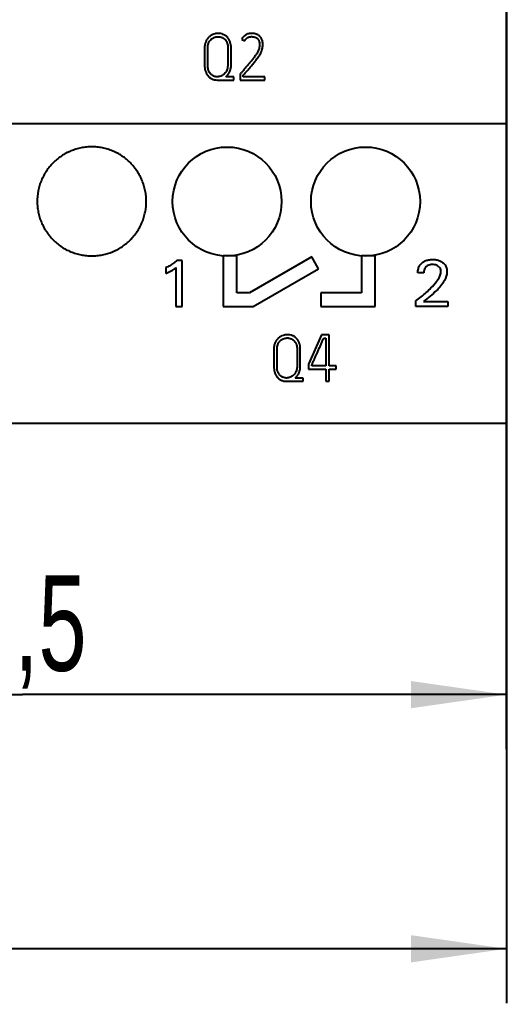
# Model space of a CAD drawing. Extents: x 0 to 420, y 0 to 297.
# Drawn here: x 127.36 to 145.22, y 119.38 to 155.46 of the extents above; entities that cross this region are included whole.
import ezdxf

# ---------------------------------------------------------------- set-up
doc = ezdxf.new("R2010")
doc.units = 0
doc.header["$LTSCALE"] = 23.1
for name, color, linetype in [('10000_FRONT', 7, 'CONTINUOUS'), ('10100_DIM_FRONT', 7, 'CONTINUOUS'), ('10500_FRONT_LABELING', 7, 'CONTINUOUS')]:
    doc.layers.add(name, color=color, linetype=linetype)
doc.styles.get("Standard").update_dxf_attribs({"font": 'txt', "width": 0.8})
doc.dimstyles.new('DIMSTYLE_1', dxfattribs={"dimtxt": 3.5, "dimasz": 3.5, "dimexe": 0.18, "dimexo": 0.0625, "dimgap": 0.09, "dimtad": 1, "dimtxsty": 'STANDARD', "dimcen": 0.09, "dimazin": 3, "dimtp": 0.05, "dimtm": 0.05, "dimtfac": 1, "dimtofl": 0, "dimtmove": 0, "dimatfit": 3, "dimtolj": 1})

# ---------------------------------------------------------------- blocks, each defined once
blk = doc.blocks.new('*D0')
at = {"layer": '10100_DIM_FRONT', "linetype": 'CONTINUOUS'}
for p, q in [((145.216, 146.129), (145.216, 119.377)), ((101.716, 145.192), (101.716, 119.377)), ((101.716, 121.377), (123.466, 121.377)), ((145.216, 121.377), (123.466, 121.377))]:
    blk.add_line(p, q, dxfattribs=at)
for points in [[(105.216, 121.877), (101.716, 121.377), (105.216, 120.877)], [(141.716, 120.877), (145.216, 121.377), (141.716, 121.877)]]:
    blk.add_solid(points, dxfattribs=at)
at = {"layer": '10100_DIM_FRONT', "linetype": 'CONTINUOUS', "width": 0.696429}
blk.add_text('43,5', height=3.5, dxfattribs=at).set_placement((119.432, 122.252))
blk = doc.blocks.new('*D1')
at = {"layer": '10100_DIM_FRONT', "linetype": 'CONTINUOUS'}
for p, q in [((109.715618, 185.641363), (109.715618, 128.698883)), ((145.215618, 185.641363), (145.215618, 128.698883)), ((109.715618, 130.698883), (127.465618, 130.698883)), ((145.215618, 130.698883), (127.465618, 130.698883))]:
    blk.add_line(p, q, dxfattribs=at)
for points in [[(113.215618, 131.198883), (109.715618, 130.698883), (113.215618, 130.198883)], [(141.715618, 130.198883), (145.215618, 130.698883), (141.715618, 131.198883)]]:
    blk.add_solid(points, dxfattribs=at)
at = {"layer": '10100_DIM_FRONT', "linetype": 'CONTINUOUS', "width": 0.678571}
blk.add_text('35,5', height=3.5, dxfattribs=at).set_placement((123.63496, 131.573883))

msp = doc.modelspace()

# ---------------------------------------------------------------- linework, layer by layer
at = {"layer": '10000_FRONT', "color": 7, "linetype": 'CONTINUOUS'}
for p, q in [((145.216, 230.642), (145.216, 140.642)), ((109.716, 151.642), (145.216, 151.642)), ((134.827, 146.788), (134.827, 144.934)), ((135.324, 146.788), (134.827, 146.788)), ((135.324, 145.435), (135.324, 146.788)), ((138.074, 146.753), (135.79, 145.435)), ((138.324, 146.319), (138.074, 146.753)), ((139.905, 146.794), (139.905, 145.434)), ((140.405, 146.794), (139.905, 146.794)), ((140.405, 144.934), (140.405, 146.794)), ((135.922, 144.934), (138.324, 146.319)), ((135.79, 145.435), (135.324, 145.435)), ((138.405, 145.434), (138.405, 144.934)), ((139.905, 145.434), (138.405, 145.434)), ((134.827, 144.934), (135.922, 144.934)), ((138.405, 144.934), (140.405, 144.934)), ((145.216, 140.642), (109.716, 140.642))]:
    msp.add_line(p, q, dxfattribs=at)
for centre in [(134.971, 148.785), (140.051, 148.785)]:
    msp.add_circle(centre, 2, dxfattribs=at)
for points, knots in [([(132.006, 148.792), (132.006, 148.858), (132.002, 148.923), (131.99, 149.053), (131.98, 149.117), (131.955, 149.245), (131.939, 149.308), (131.911, 149.402), (131.901, 149.433), (131.878, 149.495), (131.867, 149.526), (131.829, 149.616), (131.774, 149.734), (131.707, 149.846), (131.653, 149.927), (131.634, 149.954), (131.595, 150.007), (131.575, 150.033), (131.512, 150.109), (131.468, 150.158), (131.33, 150.297), (131.23, 150.379), (131.107, 150.462), (131.093, 150.471), (131.065, 150.489), (131.051, 150.497), (131.009, 150.523), (130.98, 150.539), (130.893, 150.586), (130.834, 150.614), (130.714, 150.664), (130.652, 150.686), (130.558, 150.715), (130.527, 150.724), (130.463, 150.74), (130.43, 150.747), (130.333, 150.766), (130.203, 150.786), (130.073, 150.792), (129.942, 150.792), (129.877, 150.789), (129.778, 150.78), (129.745, 150.776), (129.68, 150.766), (129.647, 150.76), (129.551, 150.741), (129.487, 150.725), (129.363, 150.687), (129.301, 150.665), (129.21, 150.628), (129.18, 150.614), (129.135, 150.593), (129.12, 150.586), (129.091, 150.571), (129.018, 150.533), (128.947, 150.491), (128.785, 150.382), (128.684, 150.299), (128.567, 150.182), (128.544, 150.158), (128.5, 150.11), (128.479, 150.085), (128.417, 150.009), (128.378, 149.957), (128.306, 149.849), (128.272, 149.793), (128.226, 149.706), (128.211, 149.677), (128.183, 149.617), (128.17, 149.587), (128.132, 149.496), (128.089, 149.374), (128.057, 149.247), (128.038, 149.152), (128.032, 149.12), (128.023, 149.055), (128.019, 149.022), (128.009, 148.924), (128.006, 148.858), (128.006, 148.792)], [0, 0, 0, 0, 0.03125, 0.03125, 0.0625, 0.0625, 0.09375, 0.09375, 0.109375, 0.109375, 0.125, 0.125, 0.15625, 0.1875, 0.1875, 0.203125, 0.203125, 0.21875, 0.21875, 0.25, 0.25, 0.3125, 0.3125, 0.320312, 0.320312, 0.328125, 0.328125, 0.34375, 0.34375, 0.375, 0.375, 0.40625, 0.40625, 0.421875, 0.421875, 0.4375, 0.4375, 0.46875, 0.5, 0.5, 0.53125, 0.53125, 0.546875, 0.546875, 0.5625, 0.5625, 0.59375, 0.59375, 0.625, 0.625, 0.640625, 0.640625, 0.648438, 0.648438, 0.65625, 0.6875, 0.6875, 0.75, 0.75, 0.765625, 0.765625, 0.78125, 0.78125, 0.8125, 0.8125, 0.84375, 0.84375, 0.859375, 0.859375, 0.875, 0.875, 0.90625, 0.9375, 0.9375, 0.953125, 0.953125, 0.96875, 0.96875, 1, 1, 1, 1]), ([(128.006, 148.792), (128.006, 148.727), (128.009, 148.661), (128.022, 148.532), (128.031, 148.468), (128.056, 148.34), (128.072, 148.277), (128.1, 148.183), (128.111, 148.152), (128.133, 148.09), (128.145, 148.059), (128.182, 147.969), (128.238, 147.851), (128.304, 147.739), (128.358, 147.658), (128.377, 147.631), (128.416, 147.578), (128.436, 147.552), (128.499, 147.476), (128.543, 147.427), (128.681, 147.288), (128.781, 147.205), (128.904, 147.123), (128.918, 147.114), (128.946, 147.096), (128.96, 147.087), (129.002, 147.062), (129.031, 147.046), (129.118, 146.999), (129.177, 146.971), (129.297, 146.921), (129.359, 146.899), (129.453, 146.87), (129.484, 146.861), (129.548, 146.845), (129.581, 146.838), (129.678, 146.818), (129.808, 146.799), (129.938, 146.792), (130.069, 146.792), (130.135, 146.795), (130.233, 146.805), (130.266, 146.809), (130.332, 146.819), (130.494, 146.847), (130.65, 146.894), (130.801, 146.957), (130.831, 146.971), (130.876, 146.992), (130.891, 146.999), (130.921, 147.014), (130.994, 147.052), (131.064, 147.094), (131.227, 147.203), (131.328, 147.286), (131.444, 147.403), (131.467, 147.426), (131.511, 147.475), (131.532, 147.5), (131.594, 147.576), (131.633, 147.628), (131.705, 147.736), (131.739, 147.792), (131.785, 147.879), (131.8, 147.908), (131.828, 147.968), (131.841, 147.998), (131.879, 148.088), (131.923, 148.211), (131.954, 148.337), (131.973, 148.433), (131.979, 148.465), (131.989, 148.53), (131.993, 148.563), (132.002, 148.661), (132.006, 148.726), (132.006, 148.792)], [0, 0, 0, 0, 0.03125, 0.03125, 0.0625, 0.0625, 0.09375, 0.09375, 0.109375, 0.109375, 0.125, 0.125, 0.15625, 0.1875, 0.1875, 0.203125, 0.203125, 0.21875, 0.21875, 0.25, 0.25, 0.3125, 0.3125, 0.320312, 0.320312, 0.328125, 0.328125, 0.34375, 0.34375, 0.375, 0.375, 0.40625, 0.40625, 0.421875, 0.421875, 0.4375, 0.4375, 0.46875, 0.5, 0.5, 0.53125, 0.53125, 0.546875, 0.546875, 0.5625, 0.625, 0.625, 0.640625, 0.640625, 0.648438, 0.648438, 0.65625, 0.6875, 0.6875, 0.75, 0.75, 0.765625, 0.765625, 0.78125, 0.78125, 0.8125, 0.8125, 0.84375, 0.84375, 0.859375, 0.859375, 0.875, 0.875, 0.90625, 0.9375, 0.9375, 0.953125, 0.953125, 0.96875, 0.96875, 1, 1, 1, 1])]:
    msp.add_open_spline(points, degree=3, knots=knots, dxfattribs=at)
at = {"layer": '10500_FRONT_LABELING', "color": 7, "linetype": 'CONTINUOUS'}
for p, q in [((134.146, 154.428), (134.146, 153.785)), ((134.264, 153.785), (134.264, 154.428)), ((134.997, 154.428), (134.997, 153.799)), ((135.117, 153.799), (135.117, 154.428)), ((135.511, 154.733), (135.617, 154.678)), ((135.221, 153.363), (134.928, 153.363)), ((135.221, 153.242), (135.221, 153.363)), ((135.461, 153.476), (135.447, 153.459)), ((135.447, 153.459), (135.447, 153.242)), ((135.565, 153.36), (135.565, 153.417)), ((136.353, 153.36), (135.565, 153.36)), ((136.353, 153.242), (136.353, 153.36)), ((134.608, 153.242), (135.221, 153.242)), ((135.447, 153.242), (136.353, 153.242)), ((133.321, 146.626), (133.128, 146.626)), ((133.321, 144.935), (133.321, 146.626)), ((132.721, 146.364), (132.721, 146.152)), ((133.093, 146.363), (133.093, 144.935)), ((142.191, 146.176), (141.971, 146.176)), ((141.901, 144.935), (141.901, 145.139)), ((142.178, 145.121), (143.073, 145.121)), ((143.073, 145.121), (143.073, 144.935)), ((133.093, 144.935), (133.321, 144.935)), ((143.073, 144.935), (141.901, 144.935)), ((138.437, 143.892), (137.961, 142.817)), ((138.718, 143.892), (138.437, 143.892)), ((138.515, 143.774), (138.598, 143.774)), ((138.598, 143.774), (138.598, 142.761)), ((138.718, 142.761), (138.718, 143.892)), ((136.686, 143.378), (136.686, 142.735)), ((136.804, 142.735), (136.804, 143.378)), ((137.537, 143.378), (137.537, 142.749)), ((137.657, 142.749), (137.657, 143.378)), ((137.961, 142.817), (137.961, 142.643)), ((137.961, 142.643), (138.598, 142.643)), ((138.079, 142.761), (138.079, 142.791)), ((138.598, 142.761), (138.079, 142.761)), ((138.598, 142.643), (138.598, 142.192)), ((138.968, 142.761), (138.718, 142.761)), ((138.718, 142.192), (138.718, 142.643)), ((138.718, 142.643), (138.968, 142.643)), ((138.968, 142.643), (138.968, 142.761)), ((137.148, 142.192), (137.761, 142.192)), ((137.761, 142.313), (137.468, 142.313)), ((137.761, 142.192), (137.761, 142.313)), ((138.598, 142.192), (138.718, 142.192))]:
    msp.add_line(p, q, dxfattribs=at)
for points, knots in [([(135.117, 154.428), (135.117, 154.495), (135.109, 154.561), (135.083, 154.64), (135.077, 154.656), (135.064, 154.686), (135.057, 154.701), (135.041, 154.73), (135.032, 154.744), (135.018, 154.765), (135.013, 154.772), (135.003, 154.785), (134.998, 154.791), (134.97, 154.823), (134.946, 154.846), (134.906, 154.875), (134.892, 154.884), (134.863, 154.901), (134.848, 154.908), (134.802, 154.928), (134.77, 154.938), (134.721, 154.947), (134.704, 154.949), (134.671, 154.952), (134.654, 154.952), (134.621, 154.951), (134.604, 154.95), (134.57, 154.946), (134.554, 154.943), (134.505, 154.932), (134.474, 154.922), (134.428, 154.901), (134.413, 154.894), (134.384, 154.877), (134.37, 154.868), (134.343, 154.849), (134.329, 154.839), (134.311, 154.823), (134.304, 154.817), (134.292, 154.806), (134.286, 154.8), (134.258, 154.769), (134.238, 154.743), (134.212, 154.7), (134.204, 154.685), (134.19, 154.655), (134.183, 154.64), (134.172, 154.609), (134.167, 154.593), (134.159, 154.561), (134.156, 154.545), (134.15, 154.512), (134.149, 154.495), (134.146, 154.462), (134.146, 154.445), (134.146, 154.428)], [0, 0, 0, 0, 0.125, 0.125, 0.15625, 0.15625, 0.1875, 0.1875, 0.21875, 0.21875, 0.234375, 0.234375, 0.25, 0.25, 0.3125, 0.3125, 0.34375, 0.34375, 0.375, 0.375, 0.4375, 0.4375, 0.46875, 0.46875, 0.5, 0.5, 0.53125, 0.53125, 0.5625, 0.5625, 0.625, 0.625, 0.65625, 0.65625, 0.6875, 0.6875, 0.71875, 0.71875, 0.734375, 0.734375, 0.75, 0.75, 0.8125, 0.8125, 0.84375, 0.84375, 0.875, 0.875, 0.90625, 0.90625, 0.9375, 0.9375, 0.96875, 0.96875, 1, 1, 1, 1]), ([(134.264, 154.428), (134.264, 154.454), (134.265, 154.479), (134.273, 154.529), (134.278, 154.554), (134.291, 154.59), (134.296, 154.602), (134.307, 154.625), (134.312, 154.636), (134.325, 154.658), (134.332, 154.669), (134.347, 154.689), (134.355, 154.699), (134.381, 154.728), (134.4, 154.745), (134.431, 154.767), (134.442, 154.774), (134.464, 154.787), (134.476, 154.792), (134.511, 154.808), (134.535, 154.816), (134.572, 154.824), (134.585, 154.827), (134.61, 154.83), (134.623, 154.831), (134.648, 154.832), (134.661, 154.832), (134.687, 154.83), (134.699, 154.828), (134.737, 154.822), (134.761, 154.815), (134.796, 154.8), (134.808, 154.794), (134.83, 154.781), (134.841, 154.774), (134.871, 154.751), (134.89, 154.734), (134.923, 154.694), (134.936, 154.673), (134.954, 154.639), (134.959, 154.627), (134.968, 154.603), (134.973, 154.591), (134.983, 154.555), (134.989, 154.53), (134.995, 154.48), (134.997, 154.454), (134.997, 154.428)], [0, 0, 0, 0, 0.0625, 0.0625, 0.125, 0.125, 0.15625, 0.15625, 0.1875, 0.1875, 0.21875, 0.21875, 0.25, 0.25, 0.3125, 0.3125, 0.34375, 0.34375, 0.375, 0.375, 0.4375, 0.4375, 0.46875, 0.46875, 0.5, 0.5, 0.53125, 0.53125, 0.5625, 0.5625, 0.625, 0.625, 0.65625, 0.65625, 0.6875, 0.6875, 0.75, 0.75, 0.8125, 0.8125, 0.84375, 0.84375, 0.875, 0.875, 0.9375, 0.9375, 1, 1, 1, 1]), ([(135.617, 154.678), (135.626, 154.698), (135.638, 154.717), (135.658, 154.742), (135.666, 154.75), (135.682, 154.766), (135.698, 154.78), (135.716, 154.792), (135.735, 154.803), (135.745, 154.808), (135.775, 154.821), (135.797, 154.826), (135.829, 154.831), (135.84, 154.833), (135.862, 154.834), (135.873, 154.834), (135.905, 154.834), (135.927, 154.832), (135.96, 154.826), (135.97, 154.823), (135.991, 154.817), (136.002, 154.813), (136.022, 154.805), (136.032, 154.8), (136.051, 154.789), (136.06, 154.783), (136.077, 154.769), (136.085, 154.762), (136.096, 154.75), (136.1, 154.746), (136.106, 154.737), (136.11, 154.733), (136.119, 154.719), (136.125, 154.709), (136.134, 154.69), (136.139, 154.68), (136.15, 154.649), (136.154, 154.627), (136.159, 154.595), (136.16, 154.584), (136.161, 154.562), (136.162, 154.551), (136.161, 154.519), (136.16, 154.497), (136.155, 154.454), (136.151, 154.433), (136.143, 154.401), (136.14, 154.39), (136.134, 154.369), (136.131, 154.359), (136.12, 154.328), (136.111, 154.309), (136.091, 154.27), (136.08, 154.252), (136.058, 154.215), (136.046, 154.197), (136.01, 154.142), (135.985, 154.107), (135.934, 154.037), (135.907, 154.003), (135.854, 153.936), (135.826, 153.903), (135.771, 153.836), (135.743, 153.803), (135.687, 153.737), (135.659, 153.705), (135.603, 153.639), (135.574, 153.606), (135.532, 153.557), (135.518, 153.541), (135.49, 153.508), (135.475, 153.492), (135.461, 153.476)], [0, 0, 0, 0, 0.03125, 0.03125, 0.046875, 0.046875, 0.0625, 0.078125, 0.078125, 0.09375, 0.09375, 0.125, 0.125, 0.140625, 0.140625, 0.15625, 0.15625, 0.1875, 0.1875, 0.203125, 0.203125, 0.21875, 0.21875, 0.234375, 0.234375, 0.25, 0.25, 0.265625, 0.265625, 0.273438, 0.273438, 0.28125, 0.28125, 0.296875, 0.296875, 0.3125, 0.3125, 0.34375, 0.34375, 0.359375, 0.359375, 0.375, 0.375, 0.40625, 0.40625, 0.4375, 0.4375, 0.453125, 0.453125, 0.46875, 0.46875, 0.5, 0.5, 0.53125, 0.53125, 0.5625, 0.5625, 0.625, 0.625, 0.6875, 0.6875, 0.75, 0.75, 0.8125, 0.8125, 0.875, 0.875, 0.9375, 0.9375, 0.96875, 0.96875, 1, 1, 1, 1]), ([(135.565, 153.417), (135.598, 153.456), (135.631, 153.495), (135.697, 153.573), (135.731, 153.612), (135.797, 153.69), (135.83, 153.729), (135.896, 153.807), (135.928, 153.847), (135.993, 153.926), (136.025, 153.966), (136.071, 154.027), (136.086, 154.048), (136.116, 154.09), (136.131, 154.111), (136.159, 154.153), (136.173, 154.175), (136.199, 154.219), (136.211, 154.242), (136.227, 154.277), (136.232, 154.288), (136.242, 154.312), (136.246, 154.324), (136.258, 154.361), (136.264, 154.386), (136.274, 154.436), (136.278, 154.462), (136.282, 154.512), (136.282, 154.538), (136.28, 154.589), (136.278, 154.615), (136.269, 154.666), (136.263, 154.691), (136.249, 154.727), (136.244, 154.739), (136.233, 154.763), (136.227, 154.774), (136.213, 154.796), (136.205, 154.806), (136.189, 154.826), (136.18, 154.835), (136.162, 154.854), (136.152, 154.863), (136.132, 154.878), (136.122, 154.885), (136.1, 154.899), (136.088, 154.904), (136.065, 154.915), (136.053, 154.92), (136.016, 154.933), (135.991, 154.94), (135.954, 154.946), (135.941, 154.948), (135.915, 154.951), (135.902, 154.951), (135.863, 154.952), (135.837, 154.951), (135.799, 154.947), (135.786, 154.945), (135.761, 154.94), (135.748, 154.937), (135.711, 154.925), (135.688, 154.915), (135.654, 154.895), (135.643, 154.888), (135.622, 154.873), (135.602, 154.857), (135.584, 154.839), (135.566, 154.82), (135.558, 154.81), (135.535, 154.778), (135.522, 154.756), (135.511, 154.733)], [0, 0, 0, 0, 0.0625, 0.0625, 0.125, 0.125, 0.1875, 0.1875, 0.25, 0.25, 0.3125, 0.3125, 0.34375, 0.34375, 0.375, 0.375, 0.40625, 0.40625, 0.4375, 0.4375, 0.453125, 0.453125, 0.46875, 0.46875, 0.5, 0.5, 0.53125, 0.53125, 0.5625, 0.5625, 0.59375, 0.59375, 0.625, 0.625, 0.640625, 0.640625, 0.65625, 0.65625, 0.671875, 0.671875, 0.6875, 0.6875, 0.703125, 0.703125, 0.71875, 0.71875, 0.734375, 0.734375, 0.75, 0.75, 0.78125, 0.78125, 0.796875, 0.796875, 0.8125, 0.8125, 0.84375, 0.84375, 0.859375, 0.859375, 0.875, 0.875, 0.90625, 0.90625, 0.921875, 0.921875, 0.9375, 0.953125, 0.953125, 0.96875, 0.96875, 1, 1, 1, 1]), ([(134.146, 153.785), (134.146, 153.718), (134.153, 153.652), (134.177, 153.572), (134.182, 153.556), (134.194, 153.525), (134.201, 153.51), (134.215, 153.48), (134.223, 153.466), (134.236, 153.444), (134.241, 153.437), (134.25, 153.423), (134.255, 153.416), (134.28, 153.383), (134.303, 153.359), (134.342, 153.327), (134.355, 153.317), (134.384, 153.299), (134.413, 153.283), (134.444, 153.271), (134.475, 153.26), (134.492, 153.256), (134.541, 153.245), (134.574, 153.242), (134.608, 153.242)], [0, 0, 0, 0, 0.25, 0.25, 0.3125, 0.3125, 0.375, 0.375, 0.4375, 0.4375, 0.46875, 0.46875, 0.5, 0.5, 0.625, 0.625, 0.6875, 0.6875, 0.75, 0.8125, 0.8125, 0.875, 0.875, 1, 1, 1, 1]), ([(134.997, 153.799), (134.997, 153.772), (134.995, 153.746), (134.99, 153.707), (134.988, 153.694), (134.982, 153.669), (134.978, 153.656), (134.966, 153.618), (134.956, 153.594), (134.938, 153.559), (134.931, 153.548), (134.917, 153.525), (134.909, 153.515), (134.884, 153.484), (134.866, 153.465), (134.835, 153.44), (134.825, 153.432), (134.803, 153.418), (134.791, 153.411), (134.756, 153.393), (134.731, 153.383), (134.693, 153.373), (134.68, 153.37), (134.654, 153.365), (134.641, 153.364), (134.615, 153.362), (134.602, 153.362), (134.582, 153.363), (134.575, 153.364), (134.562, 153.365), (134.555, 153.366), (134.523, 153.371), (134.498, 153.379), (134.461, 153.395), (134.45, 153.401), (134.427, 153.415), (134.405, 153.43), (134.386, 153.447), (134.367, 153.466), (134.359, 153.476), (134.334, 153.508), (134.321, 153.53), (134.303, 153.566), (134.298, 153.578), (134.289, 153.603), (134.286, 153.616), (134.275, 153.654), (134.271, 153.679), (134.265, 153.732), (134.264, 153.758), (134.264, 153.785)], [0, 0, 0, 0, 0.0625, 0.0625, 0.09375, 0.09375, 0.125, 0.125, 0.1875, 0.1875, 0.21875, 0.21875, 0.25, 0.25, 0.3125, 0.3125, 0.34375, 0.34375, 0.375, 0.375, 0.4375, 0.4375, 0.46875, 0.46875, 0.5, 0.5, 0.53125, 0.53125, 0.546875, 0.546875, 0.5625, 0.5625, 0.625, 0.625, 0.65625, 0.65625, 0.6875, 0.71875, 0.71875, 0.75, 0.75, 0.8125, 0.8125, 0.84375, 0.84375, 0.875, 0.875, 0.9375, 0.9375, 1, 1, 1, 1]), ([(134.928, 153.363), (134.944, 153.376), (134.959, 153.39), (134.987, 153.42), (135, 153.436), (135.018, 153.461), (135.023, 153.469), (135.034, 153.486), (135.04, 153.495), (135.055, 153.522), (135.064, 153.54), (135.08, 153.578), (135.087, 153.597), (135.099, 153.636), (135.103, 153.656), (135.114, 153.717), (135.117, 153.758), (135.117, 153.799)], [0, 0, 0, 0, 0.125, 0.125, 0.25, 0.25, 0.3125, 0.3125, 0.375, 0.375, 0.5, 0.5, 0.625, 0.625, 0.75, 0.75, 1, 1, 1, 1]), ([(133.128, 146.626), (133.089, 146.588), (133.006, 146.518), (132.869, 146.43), (132.772, 146.384), (132.721, 146.364)], [0, 0, 0, 0, 0.335376, 0.666733, 1, 1, 1, 1]), ([(141.971, 146.176), (141.97, 146.224), (141.981, 146.317), (142.033, 146.443), (142.12, 146.542), (142.231, 146.612), (142.362, 146.653), (142.503, 146.664), (142.644, 146.654), (142.771, 146.618), (142.882, 146.555), (142.973, 146.466), (143.028, 146.345), (143.053, 146.142), (142.942, 145.834), (142.632, 145.471), (142.333, 145.251), (142.178, 145.121)], [0, 0, 0, 0, 0.047634, 0.090966, 0.134024, 0.175852, 0.219839, 0.26854, 0.316048, 0.358805, 0.398874, 0.441275, 0.482994, 0.528552, 0.640457, 0.793497, 1, 1, 1, 1]), ([(132.721, 146.152), (132.756, 146.166), (132.822, 146.193), (132.912, 146.237), (132.977, 146.276), (133.024, 146.308), (133.058, 146.334), (133.081, 146.353), (133.093, 146.363)], [0, 0, 0, 0, 0.263331, 0.496838, 0.701719, 0.791454, 0.890837, 1, 1, 1, 1]), ([(141.901, 145.139), (141.967, 145.189), (142.095, 145.29), (142.278, 145.449), (142.467, 145.631), (142.641, 145.823), (142.775, 146.017), (142.825, 146.174), (142.812, 146.282), (142.781, 146.355), (142.729, 146.411), (142.664, 146.451), (142.588, 146.473), (142.504, 146.48), (142.419, 146.472), (142.34, 146.445), (142.275, 146.4), (142.226, 146.338), (142.197, 146.261), (142.191, 146.205), (142.191, 146.176)], [0, 0, 0, 0, 0.104116, 0.205085, 0.303144, 0.433178, 0.529839, 0.598022, 0.633057, 0.664801, 0.696393, 0.726886, 0.759247, 0.795227, 0.832181, 0.865789, 0.898315, 0.930542, 0.963549, 1, 1, 1, 1]), ([(137.657, 143.378), (137.657, 143.445), (137.649, 143.51), (137.623, 143.589), (137.617, 143.605), (137.604, 143.636), (137.597, 143.651), (137.581, 143.68), (137.572, 143.694), (137.558, 143.714), (137.553, 143.721), (137.543, 143.734), (137.538, 143.741), (137.511, 143.773), (137.486, 143.795), (137.446, 143.825), (137.432, 143.834), (137.403, 143.851), (137.388, 143.858), (137.342, 143.878), (137.311, 143.888), (137.261, 143.897), (137.244, 143.899), (137.211, 143.902), (137.194, 143.902), (137.161, 143.901), (137.144, 143.9), (137.11, 143.896), (137.094, 143.893), (137.045, 143.882), (137.013, 143.871), (136.975, 143.855), (136.967, 143.851), (136.952, 143.843), (136.945, 143.839), (136.923, 143.827), (136.909, 143.818), (136.882, 143.799), (136.869, 143.789), (136.85, 143.772), (136.844, 143.767), (136.832, 143.755), (136.826, 143.749), (136.798, 143.719), (136.778, 143.692), (136.752, 143.65), (136.744, 143.635), (136.73, 143.605), (136.723, 143.59), (136.712, 143.558), (136.707, 143.543), (136.699, 143.511), (136.696, 143.494), (136.69, 143.462), (136.689, 143.445), (136.686, 143.412), (136.686, 143.395), (136.686, 143.378)], [0, 0, 0, 0, 0.125, 0.125, 0.15625, 0.15625, 0.1875, 0.1875, 0.21875, 0.21875, 0.234375, 0.234375, 0.25, 0.25, 0.3125, 0.3125, 0.34375, 0.34375, 0.375, 0.375, 0.4375, 0.4375, 0.46875, 0.46875, 0.5, 0.5, 0.53125, 0.53125, 0.5625, 0.5625, 0.625, 0.625, 0.640625, 0.640625, 0.65625, 0.65625, 0.6875, 0.6875, 0.71875, 0.71875, 0.734375, 0.734375, 0.75, 0.75, 0.8125, 0.8125, 0.84375, 0.84375, 0.875, 0.875, 0.90625, 0.90625, 0.9375, 0.9375, 0.96875, 0.96875, 1, 1, 1, 1]), ([(136.804, 143.378), (136.804, 143.404), (136.805, 143.429), (136.812, 143.479), (136.818, 143.503), (136.831, 143.54), (136.836, 143.552), (136.846, 143.575), (136.852, 143.586), (136.865, 143.608), (136.872, 143.618), (136.887, 143.639), (136.895, 143.649), (136.921, 143.677), (136.94, 143.694), (136.971, 143.717), (136.982, 143.724), (137.004, 143.736), (137.015, 143.742), (137.05, 143.758), (137.075, 143.766), (137.112, 143.774), (137.125, 143.777), (137.15, 143.78), (137.163, 143.781), (137.188, 143.782), (137.201, 143.782), (137.227, 143.78), (137.24, 143.778), (137.277, 143.772), (137.302, 143.765), (137.337, 143.749), (137.348, 143.744), (137.37, 143.731), (137.381, 143.724), (137.401, 143.709), (137.411, 143.7), (137.43, 143.683), (137.438, 143.673), (137.463, 143.644), (137.477, 143.622), (137.494, 143.588), (137.499, 143.577), (137.509, 143.553), (137.513, 143.541), (137.524, 143.504), (137.529, 143.48), (137.535, 143.429), (137.537, 143.404), (137.537, 143.378)], [0, 0, 0, 0, 0.0625, 0.0625, 0.125, 0.125, 0.15625, 0.15625, 0.1875, 0.1875, 0.21875, 0.21875, 0.25, 0.25, 0.3125, 0.3125, 0.34375, 0.34375, 0.375, 0.375, 0.4375, 0.4375, 0.46875, 0.46875, 0.5, 0.5, 0.53125, 0.53125, 0.5625, 0.5625, 0.625, 0.625, 0.65625, 0.65625, 0.6875, 0.6875, 0.71875, 0.71875, 0.75, 0.75, 0.8125, 0.8125, 0.84375, 0.84375, 0.875, 0.875, 0.9375, 0.9375, 1, 1, 1, 1]), ([(138.079, 142.791), (138.084, 142.801), (138.088, 142.812), (138.098, 142.832), (138.102, 142.842), (138.116, 142.873), (138.125, 142.893), (138.153, 142.955), (138.171, 142.996), (138.207, 143.078), (138.225, 143.119), (138.262, 143.2), (138.28, 143.241), (138.317, 143.323), (138.335, 143.364), (138.371, 143.446), (138.389, 143.487), (138.425, 143.569), (138.443, 143.61), (138.47, 143.672), (138.479, 143.692), (138.497, 143.733), (138.506, 143.754), (138.515, 143.774)], [0, 0, 0, 0, 0.03125, 0.03125, 0.0625, 0.0625, 0.125, 0.125, 0.25, 0.25, 0.375, 0.375, 0.5, 0.5, 0.625, 0.625, 0.75, 0.75, 0.875, 0.875, 0.9375, 0.9375, 1, 1, 1, 1]), ([(136.686, 142.735), (136.686, 142.668), (136.693, 142.602), (136.717, 142.522), (136.722, 142.506), (136.734, 142.475), (136.741, 142.46), (136.755, 142.43), (136.763, 142.416), (136.776, 142.395), (136.78, 142.388), (136.79, 142.374), (136.795, 142.367), (136.82, 142.333), (136.843, 142.309), (136.881, 142.277), (136.895, 142.267), (136.923, 142.249), (136.952, 142.233), (136.983, 142.221), (137.015, 142.21), (137.031, 142.206), (137.081, 142.195), (137.114, 142.192), (137.148, 142.192)], [0, 0, 0, 0, 0.25, 0.25, 0.3125, 0.3125, 0.375, 0.375, 0.4375, 0.4375, 0.46875, 0.46875, 0.5, 0.5, 0.625, 0.625, 0.6875, 0.6875, 0.75, 0.8125, 0.8125, 0.875, 0.875, 1, 1, 1, 1]), ([(137.537, 142.749), (137.537, 142.722), (137.535, 142.696), (137.53, 142.657), (137.528, 142.644), (137.522, 142.619), (137.518, 142.606), (137.506, 142.568), (137.496, 142.544), (137.478, 142.509), (137.471, 142.498), (137.457, 142.476), (137.449, 142.465), (137.424, 142.434), (137.406, 142.415), (137.376, 142.39), (137.365, 142.383), (137.343, 142.368), (137.331, 142.361), (137.296, 142.343), (137.272, 142.333), (137.233, 142.323), (137.22, 142.32), (137.194, 142.315), (137.181, 142.314), (137.155, 142.312), (137.142, 142.312), (137.122, 142.313), (137.115, 142.314), (137.102, 142.315), (137.095, 142.316), (137.062, 142.322), (137.031, 142.331), (137.001, 142.345), (136.99, 142.351), (136.984, 142.354), (136.967, 142.365), (136.945, 142.38), (136.926, 142.398), (136.907, 142.417), (136.898, 142.427), (136.874, 142.458), (136.86, 142.481), (136.843, 142.516), (136.838, 142.529), (136.829, 142.553), (136.826, 142.566), (136.815, 142.604), (136.811, 142.629), (136.805, 142.682), (136.804, 142.708), (136.804, 142.735)], [0, 0, 0, 0, 0.0625, 0.0625, 0.09375, 0.09375, 0.125, 0.125, 0.1875, 0.1875, 0.21875, 0.21875, 0.25, 0.25, 0.3125, 0.3125, 0.34375, 0.34375, 0.375, 0.375, 0.4375, 0.4375, 0.46875, 0.46875, 0.5, 0.5, 0.53125, 0.53125, 0.546875, 0.546875, 0.5625, 0.5625, 0.625, 0.640625, 0.640625, 0.65625, 0.65625, 0.6875, 0.71875, 0.71875, 0.75, 0.75, 0.8125, 0.8125, 0.84375, 0.84375, 0.875, 0.875, 0.9375, 0.9375, 1, 1, 1, 1]), ([(137.468, 142.313), (137.484, 142.326), (137.499, 142.34), (137.527, 142.37), (137.54, 142.386), (137.558, 142.411), (137.563, 142.419), (137.575, 142.436), (137.58, 142.445), (137.595, 142.472), (137.604, 142.49), (137.62, 142.528), (137.627, 142.547), (137.639, 142.586), (137.643, 142.606), (137.654, 142.667), (137.657, 142.708), (137.657, 142.749)], [0, 0, 0, 0, 0.125, 0.125, 0.25, 0.25, 0.3125, 0.3125, 0.375, 0.375, 0.5, 0.5, 0.625, 0.625, 0.75, 0.75, 1, 1, 1, 1])]:
    msp.add_open_spline(points, degree=3, knots=knots, dxfattribs=at)

# ---------------------------------------------------------------- dimensions: what is measured, and where the dimension line sits
at = {"layer": '10100_DIM_FRONT', "linetype": 'CONTINUOUS'}
for base, p1, p2, text, picture, middle in [((145.216, 130.699), (109.716, 185.641), (145.216, 185.641), '35,5', '*D1', (128.385, 133.324)), ((145.216, 121.377), (101.716, 145.192), (145.216, 146.129), '43,5', '*D0', (124.307, 124.002))]:
    dim = msp.add_linear_dim(base=base, p1=p1, p2=p2, text=text, dimstyle='DIMSTYLE_1', dxfattribs=at)
    dim.commit()
    dim.dimension.update_dxf_attribs({"geometry": picture, "text_midpoint": middle, "dimtype": 160})

doc.saveas('drawing.dxf')
